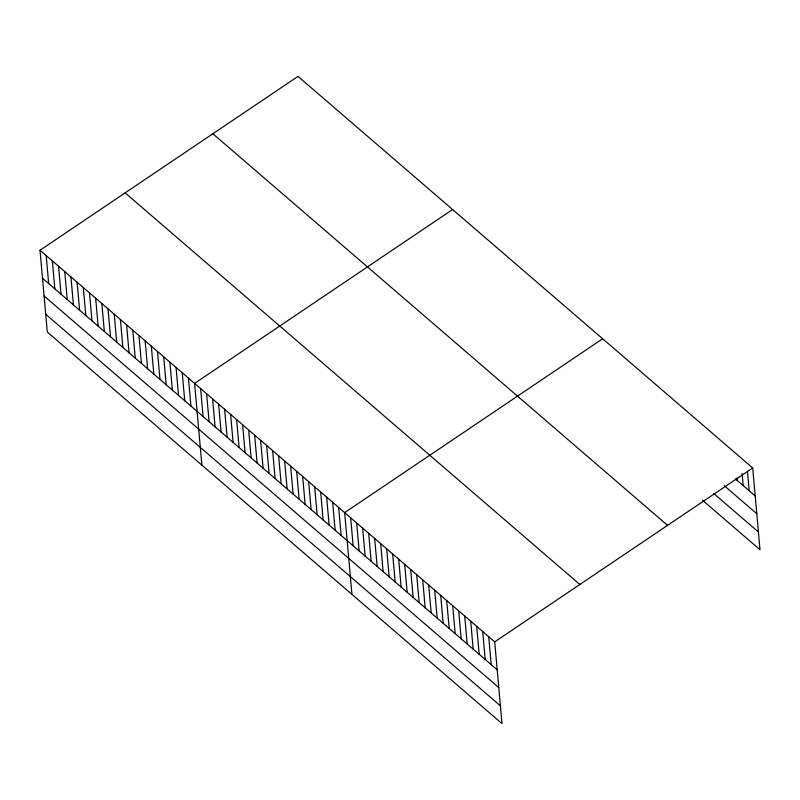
<?xml version="1.0" encoding="UTF-8"?>
<svg xmlns="http://www.w3.org/2000/svg" width="800" height="800" viewBox="0 0 800 800"><rect width="100%" height="100%" fill="white"/><g stroke="black" fill="none" stroke-linecap="round" stroke-linejoin="round"><path stroke-width="1.2" d="M40 250.26L494.71 641.87L502 723.62L47.3 332.01L40 250.26L298 76.38L752.7 467.99L760 549.74L702.55 500.26M452.6 209.53L194.6 383.41L201.9 465.16M602.65 338.76L344.65 512.64L351.95 594.39M494.71 641.87L752.7 467.99M735.48 478.97L755.2 495.96M724.2 485.64L756.78 513.71M713.83 493.59L758.42 531.99M212.86 133.76L667.57 525.37M125.14 192.88L579.85 584.49M42.5 278.23L497.2 669.83M44.08 295.97L498.79 687.58M45.71 314.26L500.42 705.87M747.46 471.33L749.2 490.79M742.11 473.46L743.2 485.62M736.98 478.02L737.19 480.45M488.71 636.7L491.2 664.66M482.7 631.53L485.2 659.49M476.7 626.36L479.2 654.33M470.7 621.19L473.2 649.16M464.7 616.02L467.19 643.99M458.69 610.85L461.19 638.82M452.69 605.68L455.19 633.65M446.69 600.51L449.19 628.48M440.69 595.34L443.18 623.31M434.69 590.17L437.18 618.14M428.68 585.01L431.18 612.97M422.68 579.84L425.18 607.8M416.68 574.67L419.18 602.63M410.68 569.5L413.17 597.46M404.68 564.33L407.17 592.29M398.67 559.16L401.17 587.13M392.67 553.99L395.17 581.96M386.67 548.82L389.17 576.79M380.67 543.65L383.16 571.62M374.66 538.48L377.16 566.45M368.66 533.31L371.16 561.28M362.66 528.14L365.16 556.11M356.66 522.97L359.15 550.94M350.66 517.81L353.15 545.77M338.65 507.47L341.15 535.43M332.65 502.3L335.15 530.26M326.65 497.13L329.14 525.1M320.65 491.96L323.14 519.93M314.64 486.79L317.14 514.76M308.64 481.62L311.14 509.59M302.64 476.45L305.14 504.42M296.64 471.28L299.13 499.25M290.63 466.11L293.13 494.08M284.63 460.94L287.13 488.91M278.63 455.77L281.13 483.74M272.63 450.61L275.12 478.57M266.63 445.44L269.12 473.4M260.62 440.27L263.12 468.23M254.62 435.1L257.12 463.06M248.62 429.93L251.12 457.9M242.62 424.76L245.11 452.73M236.62 419.59L239.11 447.56M230.61 414.42L233.11 442.39M224.61 409.25L227.11 437.22M218.61 404.08L221.11 432.05M212.61 398.91L215.1 426.88M206.6 393.74L209.1 421.71M200.6 388.58L203.1 416.54M188.42 378.08L190.91 406.05M182.23 372.75L184.73 400.72M176.05 367.43L178.54 395.39M169.86 362.1L172.36 390.07M163.68 356.78L166.18 384.74M157.5 351.45L159.99 379.42M151.31 346.13L153.81 374.09M145.13 340.8L147.62 368.77M138.94 335.47L141.44 363.44M132.76 330.15L135.26 358.11M126.58 324.82L129.07 352.79M120.39 319.5L122.89 347.46M114.21 314.17L116.7 342.14M108.02 308.84L110.52 336.81M101.84 303.52L104.34 331.48M95.66 298.19L98.15 326.16M89.47 292.87L91.97 320.83M83.29 287.54L85.78 315.51M77.1 282.21L79.6 310.18M70.92 276.89L73.42 304.86M64.74 271.56L67.23 299.53M58.55 266.24L61.05 294.2M52.37 260.91L54.86 288.88M46.18 255.59L48.68 283.55"/></g></svg>
